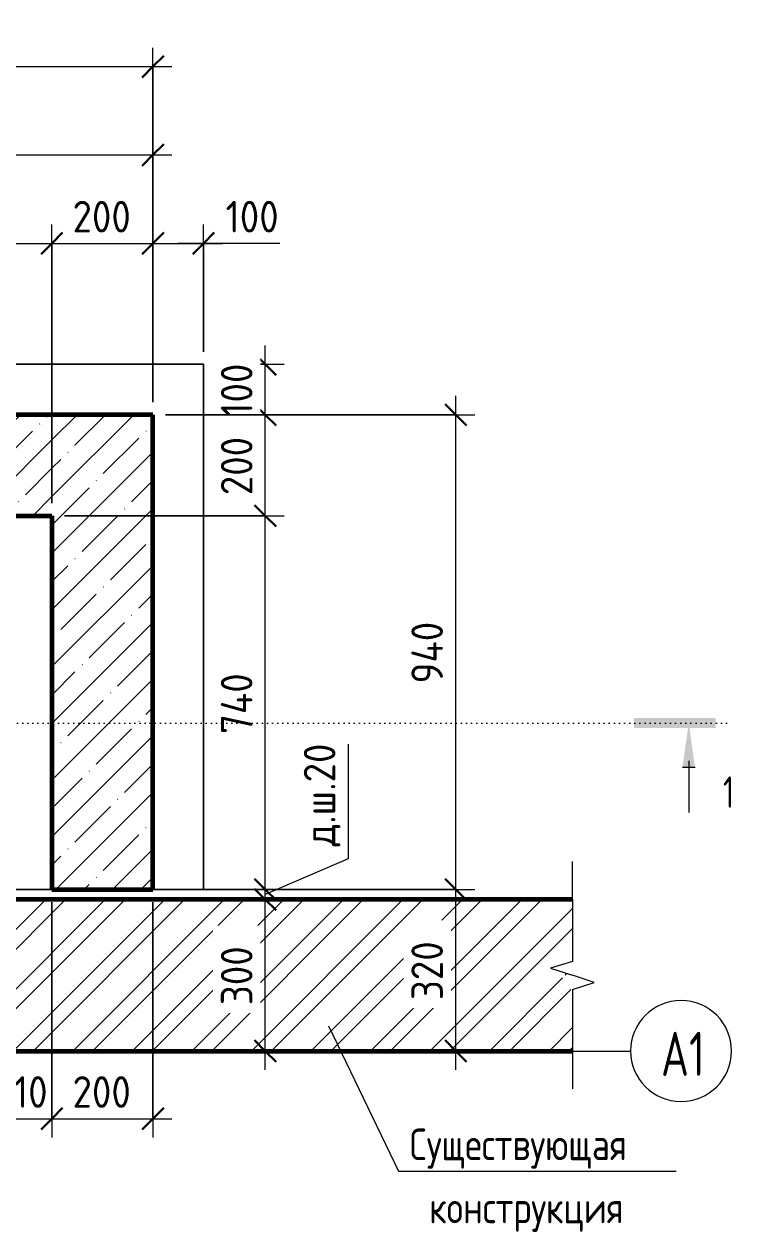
# Model space of a CAD drawing. Header units: millimetres. Extents: x 30199 to 69236, y -5153 to 33423.
# Drawn here: x 32580 to 33985, y 30787 to 33179 of the extents above; entities that cross this region are included whole.
import ezdxf

# ---------------------------------------------------------------- set-up
doc = ezdxf.new("R2010")
doc.units = ezdxf.units.MM
doc.linetypes.add('02 Штрихпунктирная _20 мм_', pattern=[25, 20, -2.5, 0, -2.5])
doc.linetypes.add('04 Пунктир 10мм', pattern=[10, 0, -10])
for name, color, linetype, lineweight in [('AA_Dim', 7, 'Continuous', 9), ('AA_Dim-25', 7, 'Continuous', 9), ('AA_Oformlenie', 7, 'Continuous', 9), ('AA_Razrez', 7, 'Continuous', 9), ('AA_Vinoska', 7, 'Continuous', 9), ('AF_Pokritie', 7, 'Continuous', 9), ('AF_Stena', 7, 'Continuous', 60), ('AF_Stena_Опалубка', 253, 'Continuous', 20), ('KR_Fundament', 7, 'Continuous', 20), ('Оси', 7, 'Continuous', 9)]:
    doc.layers.add(name, color=color, linetype=linetype, lineweight=lineweight)
doc.styles.add('GOST Common', font='GOST Common.ttf', dxfattribs={"width": 0.85, "height": 62.5})
doc.styles.add('ISOCPEUR', font='isocpeur.ttf', dxfattribs={"width": 0.7, "height": 87.5})
doc.styles.add('ISOCPEUR_1', font='isocpeur.ttf', dxfattribs={"width": 0.9, "height": 62.5})
doc.styles.add('ISOCPEUR_2', font='isocpeur.ttf', dxfattribs={"width": 0.7, "height": 62.5})
doc.dimstyles.new('00_Точн_3_знака__прозр_', dxfattribs={"dimscale": 304.8, "dimtxt": 62.248823, "dimasz": 0.139436, "dimexe": 0.123031, "dimexo": 0.082021, "dimgap": 0.008202, "dimtad": 1, "dimdec": 3, "dimrnd": 0.001, "dimdsep": 46, "dimtxsty": 'ISOCPEUR_1', "dimblk1": 'OBLIQUE', "dimblk2": 'OBLIQUE', "dimsah": 1, "dimcen": 0.09, "dimdle": 0.123031, "dimazin": 0, "dimtfac": 1, "dimtdec": 4, "dimtix": 1, "dimtmove": 1, "dimatfit": 3, "dimfxl": 1, "dimtvp": 1, "dimtolj": 1, "dimtzin": 0, "dimlwd": 18, "dimlwe": 18, "dimarcsym": 2})
doc.dimstyles.new('00_Точн_3_знака__прозр__1', dxfattribs={"dimscale": 304.8, "dimtxt": 62.248823, "dimasz": 0.139436, "dimexe": 0.123031, "dimexo": 0.082021, "dimgap": 0.008202, "dimtad": 1, "dimdec": 3, "dimrnd": 0.001, "dimdsep": 46, "dimtxsty": 'ISOCPEUR_1', "dimblk1": 'OBLIQUE', "dimblk2": 'OBLIQUE', "dimsah": 1, "dimcen": 0.09, "dimdle": 0.123031, "dimazin": 0, "dimtfac": 1, "dimtdec": 4, "dimtix": 1, "dimtmove": 0, "dimatfit": 3, "dimfxl": 1, "dimtvp": 1, "dimtolj": 1, "dimtzin": 0, "dimlwd": 18, "dimlwe": 18, "dimarcsym": 2})
doc.dimstyles.new('01_Точн_3_знака__непрозр_', dxfattribs={"dimscale": 304.8, "dimtxt": 62.248823, "dimasz": 0.139436, "dimexe": 0.123031, "dimexo": 0.082021, "dimgap": 0.020505, "dimtad": 1, "dimdec": 3, "dimrnd": 0.001, "dimdsep": 46, "dimtxsty": 'ISOCPEUR_1', "dimblk1": 'OBLIQUE', "dimblk2": 'OBLIQUE', "dimsah": 1, "dimcen": 0.09, "dimdle": 0.123031, "dimazin": 0, "dimtfac": 1, "dimtdec": 4, "dimtix": 1, "dimtmove": 0, "dimatfit": 3, "dimfxl": 1, "dimtvp": 1, "dimtfill": 1, "dimtolj": 1, "dimtzin": 0, "dimlwd": 18, "dimlwe": 18, "dimarcsym": 2})
doc.dimstyles.new('01_Точн_3_знака__непрозр__1', dxfattribs={"dimscale": 304.8, "dimtxt": 62.248823, "dimasz": 0.139436, "dimexe": 0.123031, "dimexo": 0.082021, "dimgap": 0.020505, "dimtad": 1, "dimdec": 3, "dimrnd": 0.001, "dimdsep": 46, "dimtxsty": 'ISOCPEUR_1', "dimblk1": 'OBLIQUE', "dimblk2": 'OBLIQUE', "dimsah": 1, "dimcen": 0.09, "dimdle": 0.123031, "dimazin": 0, "dimtfac": 1, "dimtdec": 4, "dimtix": 1, "dimtmove": 1, "dimatfit": 3, "dimfxl": 1, "dimtvp": 1, "dimtfill": 1, "dimtolj": 1, "dimtzin": 0, "dimlwd": 18, "dimlwe": 18, "dimarcsym": 2})
doc.dimstyles.new('05_Округл_1мм__прозр_', dxfattribs={"dimscale": 304.8, "dimtxt": 62.248823, "dimasz": 0.139436, "dimexe": 0.123031, "dimexo": 0.082021, "dimgap": 0.008202, "dimtad": 1, "dimdec": 0, "dimdsep": 46, "dimtxsty": 'ISOCPEUR_1', "dimblk1": 'OBLIQUE', "dimblk2": 'OBLIQUE', "dimsah": 1, "dimcen": 0.09, "dimdle": 0.123031, "dimazin": 0, "dimtfac": 1, "dimtdec": 4, "dimtix": 1, "dimtmove": 0, "dimatfit": 3, "dimfxl": 1, "dimtvp": 1, "dimtolj": 1, "dimtzin": 0, "dimlwd": 18, "dimlwe": 18, "dimarcsym": 2})
pattern_1 = [(45, (36609.31, -9357.62), (-56.1266, 56.1266), []), (45, (36665.44, -9357.62), (-56.1266, 56.1266), [99.219, -19.844, 0.8382, -19.006])]

# ---------------------------------------------------------------- blocks, each defined once
blk = doc.blocks.new('011_ЛинияОбрыва _ЭлУзла_Линия_ - Тип 1-4169792-Схема расположения форшахты в_о 9-А1')
at = {"layer": 'AA_Oformlenie'}
for p, q in [((0, 0), (122.5, 0)), ((178.2, 0), (300, 0))]:
    blk.add_line(p, q, dxfattribs=at)
blk = doc.blocks.new('Ось сетки - d_4мм-2765513-Схема расположения форшахты в_о 9-А1')
at = {"layer": 'Оси'}
for start, end in [(360, 180), (360, 180), (180, 360), (180, 360)]:
    blk.add_arc((0, 0), 4, start, end, dxfattribs=at)
blk = doc.blocks.new('DIMBLOCK1-Схема расположения форшахты в_о 9-А1')
at = {"layer": 'AA_Dim-25', "lineweight": 30}
for p, q in [((33057.5, 31445), (33036.3, 31466.2)), ((33057.5, 31445), (33078.8, 31423.7)), ((33057.5, 31145), (33036.3, 31166.2)), ((33057.5, 31145), (33078.8, 31123.7))]:
    blk.add_line(p, q, dxfattribs=at)
at = {"layer": 'AA_Dim-25', "lineweight": 18}
for p, q in [((33052.5, 31445), (33095, 31445)), ((33057.5, 31445), (33052.5, 31445)), ((33057.5, 31107.5), (33057.5, 31445)), ((33052.5, 31145), (33095, 31145)), ((33057.5, 31145), (33052.5, 31145))]:
    blk.add_line(p, q, dxfattribs=at)
at = {"layer": 'AA_Dim-25', "color": 0, "lineweight": 18, "insert": (32969.6, 31235.7), "char_height": 62.5, "width": 142.215, "attachment_point": 1, "rotation": 90, "line_spacing_factor": 1.149209, "style": 'ISOCPEUR_1', "bg_fill": 3, "box_fill_scale": 1.25, "bg_fill_color": 256, "bg_fill_true_color": 13158600, "bg_fill_transparency": 0}
blk.add_mtext('300', dxfattribs=at)
blk = doc.blocks.new('_Oblique')
at = {"color": 0, "linetype": 'ByBlock', "lineweight": -2}
blk.add_line((-0.5, -0.5), (0.5, 0.5), dxfattribs=at)
blk = doc.blocks.new('DIMBLOCK2-Схема расположения форшахты в_о 9-А1')
at = {"layer": 'AA_Dim-25', "lineweight": 18}
for p, q in [((33221.7, 31752.7), (33221.7, 31525.3)), ((33221.7, 31525.3), (33057.5, 31455)), ((31410.1, 31465), (33095, 31465)), ((33057.5, 31465), (31410.1, 31465)), ((33057.5, 31445), (33057.5, 31465)), ((33052.5, 31445), (33095, 31445)), ((33057.5, 31445), (33052.5, 31445))]:
    blk.add_line(p, q, dxfattribs=at)
at = {"layer": 'AA_Dim-25', "lineweight": 30}
for p, q in [((33057.5, 31465), (33036.3, 31486.2)), ((33057.5, 31445), (33036.3, 31466.2)), ((33057.5, 31465), (33078.8, 31443.7)), ((33057.5, 31445), (33078.8, 31423.7))]:
    blk.add_line(p, q, dxfattribs=at)
at = {"layer": 'AA_Dim-25', "color": 0, "lineweight": 18, "insert": (33133.8, 31550.3), "char_height": 62.5, "width": 242.77, "attachment_point": 1, "rotation": 90, "line_spacing_factor": 1.149209, "style": 'ISOCPEUR_1', "bg_fill": 3, "box_fill_scale": 1.25, "bg_fill_color": 256, "bg_fill_true_color": 13158600, "bg_fill_transparency": 0}
blk.add_mtext('д.ш.20', dxfattribs=at)
blk = doc.blocks.new('DIMBLOCK3-Схема расположения форшахты в_о 9-А1')
at = {"layer": 'AA_Dim-25', "lineweight": 30}
for p, q in [((33057.5, 32205), (33036.3, 32226.2)), ((33057.5, 32205), (33078.8, 32183.7)), ((33057.5, 31465), (33036.3, 31486.2)), ((33057.5, 31465), (33078.8, 31443.7))]:
    blk.add_line(p, q, dxfattribs=at)
at = {"layer": 'AA_Dim-25', "lineweight": 18}
for p, q in [((32660.1, 32205), (33095, 32205)), ((33057.5, 32205), (32660.1, 32205)), ((33057.5, 31465), (33057.5, 32205)), ((31410.1, 31465), (33095, 31465)), ((33057.5, 31465), (31410.1, 31465))]:
    blk.add_line(p, q, dxfattribs=at)
at = {"layer": 'AA_Dim-25', "color": 0, "lineweight": 18, "insert": (32969.6, 31772.8), "char_height": 62.5, "width": 149.397, "attachment_point": 1, "rotation": 90, "line_spacing_factor": 1.149209, "style": 'ISOCPEUR_1', "bg_fill": 3, "box_fill_scale": 1.25, "bg_fill_color": 256, "bg_fill_true_color": 13158600, "bg_fill_transparency": 0}
blk.add_mtext('740', dxfattribs=at)
blk = doc.blocks.new('DIMBLOCK4-Схема расположения форшахты в_о 9-А1')
at = {"layer": 'AA_Dim-25', "lineweight": 30}
for p, q in [((33057.5, 32405), (33036.3, 32426.2)), ((33057.5, 32405), (33078.8, 32383.7)), ((33057.5, 32205), (33036.3, 32226.2)), ((33057.5, 32205), (33078.8, 32183.7))]:
    blk.add_line(p, q, dxfattribs=at)
at = {"layer": 'AA_Dim-25', "lineweight": 18}
for p, q in [((32860.1, 32405), (33095, 32405)), ((33057.5, 32405), (32860.1, 32405)), ((33057.5, 32205), (33057.5, 32405)), ((32660.1, 32205), (33095, 32205)), ((33057.5, 32205), (32660.1, 32205))]:
    blk.add_line(p, q, dxfattribs=at)
at = {"layer": 'AA_Dim-25', "color": 0, "lineweight": 18, "insert": (32969.6, 32245.7), "char_height": 62.5, "width": 142.215, "attachment_point": 1, "rotation": 90, "line_spacing_factor": 1.149209, "style": 'ISOCPEUR_1', "bg_fill": 3, "box_fill_scale": 1.25, "bg_fill_color": 256, "bg_fill_true_color": 13158600, "bg_fill_transparency": 0}
blk.add_mtext('200', dxfattribs=at)
blk = doc.blocks.new('DIMBLOCK5-Схема расположения форшахты в_о 9-А1')
at = {"layer": 'AA_Dim-25', "lineweight": 18}
for p, q in [((33057.5, 32405), (33057.5, 32542.5)), ((32960.1, 32505), (33095, 32505)), ((33057.5, 32505), (32960.1, 32505)), ((32860.1, 32405), (33095, 32405)), ((33057.5, 32405), (32860.1, 32405))]:
    blk.add_line(p, q, dxfattribs=at)
at = {"layer": 'AA_Dim-25', "lineweight": 30}
for p, q in [((33057.5, 32505), (33036.3, 32526.2)), ((33057.5, 32505), (33078.8, 32483.7)), ((33057.5, 32405), (33036.3, 32426.2)), ((33057.5, 32405), (33078.8, 32383.7))]:
    blk.add_line(p, q, dxfattribs=at)
at = {"layer": 'AA_Dim-25', "color": 0, "lineweight": 18, "insert": (32969.6, 32401.1), "char_height": 62.5, "width": 129.286, "attachment_point": 1, "rotation": 90, "line_spacing_factor": 1.149209, "style": 'ISOCPEUR_1', "bg_fill": 3, "box_fill_scale": 1.25, "bg_fill_color": 256, "bg_fill_true_color": 13158600, "bg_fill_transparency": 0}
blk.add_mtext('100', dxfattribs=at)
blk = doc.blocks.new('010_Текст с выноской - Текст 2 строки-4027658-Схема расположения форшахты в_о 9-А1')
at = {"layer": 'AA_Vinoska'}
blk.add_line((-11, 0), (11, 0), dxfattribs=at)
blk = doc.blocks.new('Разрез - Номер узла_ сзади-394133-Схема расположения форшахты в_о 9-А1')
at = {"layer": 'AA_Razrez'}
for points in [[(7.329, 0.404), (7.329, -0.394), (0.873, -0.394), (0.873, 0.404)], [(3.497, -3.533), (2.503, -3.533), (3, 0)]]:
    blk.add_hatch(color=256, dxfattribs=at).paths.add_polyline_path(points)
for p, q in [((2.503, -3.533), (3.497, -3.533)), ((3, -3), (3, -7.096))]:
    blk.add_line(p, q, dxfattribs=at)
blk = doc.blocks.new('DIMBLOCK9-Схема расположения форшахты в_о 9-А1')
at = {"layer": 'AA_Dim-25', "lineweight": 18}
for p, q in [((32005.1, 32497.3), (32005.1, 32782)), ((32635.1, 32230), (32635.1, 32782)), ((32005.1, 32744.5), (32635.1, 32744.5)), ((32005.1, 32744.5), (32005.1, 32497.3)), ((32635.1, 32744.5), (32635.1, 32230))]:
    blk.add_line(p, q, dxfattribs=at)
at = {"layer": 'AA_Dim-25', "lineweight": 30}
for p, q in [((32005.1, 32744.5), (31983.8, 32723.2)), ((32005.1, 32744.5), (32026.3, 32765.7)), ((32635.1, 32744.5), (32613.8, 32723.2)), ((32635.1, 32744.5), (32656.3, 32765.7))]:
    blk.add_line(p, q, dxfattribs=at)
at = {"layer": 'AA_Dim-25', "color": 0, "lineweight": 18, "insert": (32260.8, 32828.6), "char_height": 62.5, "width": 142.215, "attachment_point": 1, "line_spacing_factor": 1.149209, "style": 'ISOCPEUR_1'}
blk.add_mtext('630', dxfattribs=at)
blk = doc.blocks.new('DIMBLOCK10-Схема расположения форшахты в_о 9-А1')
at = {"layer": 'AA_Dim-25', "lineweight": 18}
for p, q in [((32635.1, 32230), (32635.1, 32782)), ((32835.1, 32430), (32835.1, 32782)), ((32635.1, 32744.5), (32835.1, 32744.5)), ((32635.1, 32744.5), (32635.1, 32230)), ((32835.1, 32744.5), (32835.1, 32430))]:
    blk.add_line(p, q, dxfattribs=at)
at = {"layer": 'AA_Dim-25', "lineweight": 30}
for p, q in [((32635.1, 32744.5), (32613.8, 32723.2)), ((32635.1, 32744.5), (32656.3, 32765.7)), ((32835.1, 32744.5), (32813.8, 32723.2)), ((32835.1, 32744.5), (32856.3, 32765.7))]:
    blk.add_line(p, q, dxfattribs=at)
at = {"layer": 'AA_Dim-25', "color": 0, "lineweight": 18, "insert": (32675.8, 32828.6), "char_height": 62.5, "width": 142.215, "attachment_point": 1, "line_spacing_factor": 1.149209, "style": 'ISOCPEUR_1'}
blk.add_mtext('200', dxfattribs=at)
blk = doc.blocks.new('DIMBLOCK11-Схема расположения форшахты в_о 9-А1')
at = {"layer": 'AA_Dim-25', "lineweight": 18}
for p, q in [((32835.1, 32430), (32835.1, 32782)), ((32935.1, 32530), (32935.1, 32782)), ((32835.1, 32744.5), (32972.6, 32744.5)), ((32835.1, 32744.5), (32835.1, 32430)), ((32953.8, 32744.5), (32885.1, 32744.5)), ((32935.1, 32744.5), (32935.1, 32530)), ((33086.5, 32744.5), (32953.8, 32744.5))]:
    blk.add_line(p, q, dxfattribs=at)
at = {"layer": 'AA_Dim-25', "lineweight": 30}
for p, q in [((32835.1, 32744.5), (32813.8, 32723.2)), ((32835.1, 32744.5), (32856.3, 32765.7)), ((32935.1, 32744.5), (32913.8, 32723.2)), ((32935.1, 32744.5), (32956.3, 32765.7))]:
    blk.add_line(p, q, dxfattribs=at)
at = {"layer": 'AA_Dim-25', "color": 0, "lineweight": 18, "insert": (32978.8, 32828.6), "char_height": 62.5, "width": 129.286, "attachment_point": 1, "line_spacing_factor": 1.149209, "style": 'ISOCPEUR_1'}
blk.add_mtext('100', dxfattribs=at)
blk = doc.blocks.new('DIMBLOCK13-Схема расположения форшахты в_о 9-А1')
at = {"layer": 'AA_Dim-25', "lineweight": 18}
for p, q in [((32525.1, 32180), (32525.1, 30973.4)), ((32525.1, 31010.9), (32525.1, 32180)), ((32635.1, 31440), (32635.1, 30973.4)), ((32635.1, 31010.9), (32635.1, 31440)), ((32525.1, 31010.9), (32635.1, 31010.9))]:
    blk.add_line(p, q, dxfattribs=at)
at = {"layer": 'AA_Dim-25', "lineweight": 30}
for p, q in [((32525.1, 31010.9), (32546.3, 31032.2)), ((32635.1, 31010.9), (32656.3, 31032.2)), ((32525.1, 31010.9), (32503.8, 30989.7)), ((32635.1, 31010.9), (32613.8, 30989.7))]:
    blk.add_line(p, q, dxfattribs=at)
at = {"layer": 'AA_Dim-25', "color": 0, "lineweight": 18, "insert": (32531.6, 31095.1), "char_height": 62.5, "width": 116.357, "attachment_point": 1, "line_spacing_factor": 1.149209, "style": 'ISOCPEUR_1'}
blk.add_mtext('110', dxfattribs=at)
blk = doc.blocks.new('DIMBLOCK14-Схема расположения форшахты в_о 9-А1')
at = {"layer": 'AA_Dim-25', "lineweight": 18}
for p, q in [((32635.1, 31440), (32635.1, 30973.4)), ((32635.1, 31010.9), (32635.1, 31440)), ((32835.1, 31440), (32835.1, 30973.4)), ((32835.1, 31010.9), (32835.1, 31440)), ((32635.1, 31010.9), (32872.6, 31010.9))]:
    blk.add_line(p, q, dxfattribs=at)
at = {"layer": 'AA_Dim-25', "lineweight": 30}
for p, q in [((32635.1, 31010.9), (32656.3, 31032.2)), ((32835.1, 31010.9), (32856.3, 31032.2)), ((32635.1, 31010.9), (32613.8, 30989.7)), ((32835.1, 31010.9), (32813.8, 30989.7))]:
    blk.add_line(p, q, dxfattribs=at)
at = {"layer": 'AA_Dim-25', "color": 0, "lineweight": 18, "insert": (32675.8, 31095.1), "char_height": 62.5, "width": 142.215, "attachment_point": 1, "line_spacing_factor": 1.149209, "style": 'ISOCPEUR_1'}
blk.add_mtext('200', dxfattribs=at)
blk = doc.blocks.new('DIMBLOCK15-Схема расположения форшахты в_о 9-А1')
at = {"layer": 'AA_Dim-25', "lineweight": 30}
for p, q in [((33434.7, 31465), (33413.5, 31486.2)), ((33434.7, 31465), (33456, 31443.7)), ((33434.7, 31145), (33413.5, 31166.2)), ((33434.7, 31145), (33456, 31123.7))]:
    blk.add_line(p, q, dxfattribs=at)
at = {"layer": 'AA_Dim-25', "lineweight": 18}
for p, q in [((32860.1, 31465), (33472.2, 31465)), ((33434.7, 31465), (32860.1, 31465)), ((33434.7, 31107.5), (33434.7, 31465)), ((33429.7, 31145), (33472.2, 31145)), ((33434.7, 31145), (33429.7, 31145))]:
    blk.add_line(p, q, dxfattribs=at)
at = {"layer": 'AA_Dim-25', "color": 0, "lineweight": 18, "insert": (33346.8, 31245.7), "char_height": 62.5, "width": 142.215, "attachment_point": 1, "rotation": 90, "line_spacing_factor": 1.149209, "style": 'ISOCPEUR_1', "bg_fill": 3, "box_fill_scale": 1.25, "bg_fill_color": 256, "bg_fill_true_color": 13158600, "bg_fill_transparency": 0}
blk.add_mtext('320', dxfattribs=at)
blk = doc.blocks.new('DIMBLOCK16-Схема расположения форшахты в_о 9-А1')
at = {"layer": 'AA_Dim-25', "lineweight": 18}
for p, q in [((33434.7, 31465), (33434.7, 32442.5)), ((32860.1, 32405), (33472.2, 32405)), ((33434.7, 32405), (32860.1, 32405)), ((32860.1, 31465), (33472.2, 31465)), ((33434.7, 31465), (32860.1, 31465))]:
    blk.add_line(p, q, dxfattribs=at)
at = {"layer": 'AA_Dim-25', "lineweight": 30}
for p, q in [((33434.7, 32405), (33413.5, 32426.2)), ((33434.7, 32405), (33456, 32383.7)), ((33434.7, 31465), (33413.5, 31486.2)), ((33434.7, 31465), (33456, 31443.7))]:
    blk.add_line(p, q, dxfattribs=at)
at = {"layer": 'AA_Dim-25', "color": 0, "lineweight": 18, "insert": (33346.8, 31872.8), "char_height": 62.5, "width": 149.397, "attachment_point": 1, "rotation": 90, "line_spacing_factor": 1.149209, "style": 'ISOCPEUR_1', "bg_fill": 3, "box_fill_scale": 1.25, "bg_fill_color": 256, "bg_fill_true_color": 13158600, "bg_fill_transparency": 0}
blk.add_mtext('940', dxfattribs=at)
blk = doc.blocks.new('DIMBLOCK18-Схема расположения форшахты в_о 9-А1')
at = {"layer": 'AA_Dim-25', "lineweight": 30}
for p, q in [((32005.1, 32919.5), (32026.3, 32940.7)), ((32835.1, 32919.5), (32856.3, 32940.7)), ((32005.1, 32919.5), (31983.8, 32898.2)), ((32835.1, 32919.5), (32813.8, 32898.2))]:
    blk.add_line(p, q, dxfattribs=at)
at = {"layer": 'AA_Dim-25', "lineweight": 18}
for p, q in [((32835.1, 32430), (32835.1, 32957)), ((32005.1, 32924.5), (32005.1, 32882)), ((32005.1, 32919.5), (32005.1, 32924.5)), ((32005.1, 32919.5), (32872.6, 32919.5)), ((32835.1, 32919.5), (32835.1, 32430))]:
    blk.add_line(p, q, dxfattribs=at)
at = {"layer": 'AA_Dim-25', "color": 0, "lineweight": 18, "insert": (32360.8, 33003.6), "char_height": 62.5, "width": 142.215, "attachment_point": 1, "line_spacing_factor": 1.149209, "style": 'ISOCPEUR_1'}
blk.add_mtext('830', dxfattribs=at)
blk = doc.blocks.new('DIMBLOCK19-Схема расположения форшахты в_о 9-А1')
at = {"layer": 'AA_Dim-25', "lineweight": 18}
for p, q in [((31185.1, 32430), (31185.1, 33132)), ((32835.1, 32430), (32835.1, 33132)), ((31147.6, 33094.5), (32872.6, 33094.5)), ((31185.1, 33094.5), (31185.1, 32430)), ((32835.1, 33094.5), (32835.1, 32430))]:
    blk.add_line(p, q, dxfattribs=at)
at = {"layer": 'AA_Dim-25', "lineweight": 30}
for p, q in [((31185.1, 33094.5), (31206.3, 33115.7)), ((32835.1, 33094.5), (32856.3, 33115.7)), ((31185.1, 33094.5), (31163.8, 33073.2)), ((32835.1, 33094.5), (32813.8, 33073.2))]:
    blk.add_line(p, q, dxfattribs=at)
at = {"layer": 'AA_Dim-25', "color": 0, "lineweight": 18, "insert": (31936.4, 33178.6), "char_height": 62.5, "width": 176.691, "attachment_point": 1, "line_spacing_factor": 1.149209, "style": 'ISOCPEUR_1'}
blk.add_mtext('1650', dxfattribs=at)

msp = doc.modelspace()

# ---------------------------------------------------------------- hatches: boundary and pattern name
at = {"layer": 'AF_Stena', "lineweight": 9}
h = msp.add_hatch(dxfattribs=at)
h.set_pattern_fill('FP_1', color=256, style=0, pattern_type=2)
h.set_pattern_definition(pattern_1)
h.paths.add_polyline_path([(31385.0616, 32204.9998), (31495.0616, 32204.9998), (31495.0616, 32404.9998), (31385.0616, 32404.9998)])
h.paths.add_polyline_path([(32635.0616, 32204.9998), (32635.0616, 32404.9998), (32525.0616, 32404.9998), (32525.0616, 32204.9998)])
h = msp.add_hatch(dxfattribs=at)
h.set_pattern_fill('FP_1', color=256, style=0, pattern_type=2)
h.set_pattern_definition(pattern_1)
h.paths.add_polyline_path([(32635.0616, 31464.9998), (32835.0616, 31464.9998), (32835.0616, 32404.9998), (32635.0616, 32404.9998), (32635.0616, 32204.9998)])
h = msp.add_hatch(dxfattribs=at)
h.set_pattern_fill('FP_2', color=256, style=0, pattern_type=2)
h.set_pattern_definition([(45, (36609.31, -9357.62), (-58.9331, 58.9331), []), (45, (36648.6, -9357.62), (-58.9331, 58.9331), [])])
h.paths.add_polyline_path([(33646.0548, 31144.9998), (33665.6812, 31144.9998), (33665.6812, 31266.8455), (33646.0548, 31266.8455), (33646.0548, 31294.9999), (33665.6812, 31294.9999), (33622.3799, 31308.7499), (33665.6812, 31322.4999), (33665.6812, 31444.9998), (30545.0736, 31444.9998), (30521.4555, 31437.5), (30521.4555, 31144.9998), (33622.3799, 31144.9998)])

# ---------------------------------------------------------------- linework, layer by layer
at = {"layer": 'AA_Vinoska'}
for p, q in [((33665.6812, 31444.9998), (33665.6812, 31519.9998)), ((33665.6812, 31322.4999), (33622.3799, 31308.7499)), ((33622.3799, 31308.7499), (33665.6812, 31294.9999)), ((33709.0063, 31280.9227), (33665.6812, 31294.9999)), ((33665.6812, 31266.8455), (33709.0063, 31280.9227)), ((33182.5069, 31194.5696), (33321.0102, 30906.8255)), ((33665.6812, 31145), (33665.6812, 31070))]:
    msp.add_line(p, q, dxfattribs=at)
at = {"layer": 'AF_Pokritie'}
for p, q in [((31085.0616, 32504.9998), (32935.0616, 32504.9998)), ((32935.0616, 32504.9998), (31085.0616, 32504.9998)), ((32935.0616, 32504.9998), (32935.0616, 31464.9998)), ((32935.0616, 31464.9998), (32935.0616, 32504.9998)), ((32935.0616, 31464.9998), (31085.0616, 31464.9998)), ((31085.0616, 31464.9998), (32935.0616, 31464.9998))]:
    msp.add_line(p, q, dxfattribs=at)
at = {"layer": 'AF_Stena_Опалубка', "lineweight": 60}
for p, q in [((32635.0616, 32404.9998), (31385.0616, 32404.9998)), ((32835.0616, 32404.9998), (32635.0616, 32404.9998)), ((32835.0616, 31464.9998), (32835.0616, 32404.9998)), ((31385.0616, 32204.9998), (32635.0616, 32204.9998)), ((32635.0616, 32204.9998), (32635.0616, 31464.9998)), ((32635.0616, 31464.9998), (32835.0616, 31464.9998)), ((33665.6812, 31444.9998), (30545.0736, 31444.9998)), ((30521.4555, 31144.9998), (33665.6812, 31144.9998))]:
    msp.add_line(p, q, dxfattribs=at)
at = {"layer": 'KR_Fundament'}
for p, q in [((31185.0616, 32404.9998), (32835.0616, 32404.9998)), ((32835.0616, 32404.9998), (31185.0616, 32404.9998)), ((32835.0616, 32404.9998), (32835.0616, 31464.9998)), ((32835.0616, 31464.9998), (32835.0616, 32404.9998)), ((32835.0616, 31464.9998), (31185.0616, 31464.9998)), ((31185.0616, 31464.9998), (32835.0616, 31464.9998))]:
    msp.add_line(p, q, dxfattribs=at)
at = {"layer": 'Оси', "linetype": '02 Штрихпунктирная _20 мм_'}
msp.add_line((30522.3336, 31145), (33655.7697, 31145), dxfattribs=at)
at = {"layer": 'Оси'}
msp.add_line((33655.7697, 31145), (33780.7697, 31145), dxfattribs=at)

# ---------------------------------------------------------------- block references
at = {"layer": 'AA_Oformlenie', "rotation": 270}
msp.add_blockref('011_ЛинияОбрыва _ЭлУзла_Линия_ - Тип 1-4169792-Схема расположения форшахты в_о 9-А1', (33665.6812, 31444.9998), dxfattribs=at)
at = {"layer": 'AA_Razrez', "extrusion": (0, 0, -1), "xscale": 24.99999999999999, "yscale": 24.99999999999999, "zscale": 24.99999999999999}
msp.add_blockref('Разрез - Номер узла_ сзади-394133-Схема расположения форшахты в_о 9-А1', (-33970.9472, 31794.5825), dxfattribs=at)
at = {"layer": 'AA_Vinoska', "xscale": 25, "yscale": 25, "zscale": 25}
msp.add_blockref('010_Текст с выноской - Текст 2 строки-4027658-Схема расположения форшахты в_о 9-А1', (33596.0102, 30906.8255), dxfattribs=at)
at = {"layer": 'Оси', "xscale": 24.99999999999999, "yscale": 24.99999999999999, "zscale": 24.99999999999999, "rotation": 269.9999999999996}
msp.add_blockref('Ось сетки - d_4мм-2765513-Схема расположения форшахты в_о 9-А1', (33880.7697, 31145), dxfattribs=at)

# ---------------------------------------------------------------- texts
at = {"layer": 'AA_Razrez', "insert": (33963.9328, 31688.8804), "char_height": 62.5, "width": 26.656109, "attachment_point": 1, "style": 'ISOCPEUR_2'}
msp.add_mtext('\\fISOCPEUR|b0|i0|c204|p34|;\\W.7;1', dxfattribs=at)
at = {"layer": 'AA_Vinoska', "char_height": 62.5, "attachment_point": 1, "style": 'GOST Common'}
for s, insert, width in [('Существующая', (33343.2485, 30991.3831), 609.883766), ('конструкция', (33381.9235, 30866.3831), 516.186539)]:
    msp.add_mtext(s, dxfattribs=dict(at, insert=insert, width=width))
at = {"layer": 'Оси', "char_height": 87.5, "attachment_point": 1, "style": 'ISOCPEUR'}
for s, insert, width in [('\\fISOCPEUR|b0|i0|c204|p34|;\\W.7;А', (33841.1639, 31183.0999), 67.34175), ('\\fISOCPEUR|b0|i0|c204|p34|;\\W.7;1', (33896.7264, 31183.0999), 37.879734)]:
    msp.add_mtext(s, dxfattribs=dict(at, insert=insert, width=width))

# ---------------------------------------------------------------- next in the draw order: dimensions: what is measured, and where the dimension line sits
at = {"layer": 'AA_Dim', "lineweight": 18}
dim = msp.add_linear_dim(base=(33057.5485, 31444.9998), p1=(33027.4965, 31144.9998), p2=(33027.4965, 31444.9998), angle=90, dimstyle='01_Точн_3_знака__непрозр_', override={"dimpost": '<>', "dimfxl": 300}, dxfattribs=at)
dim.commit()
dim.dimension.update_dxf_attribs({"geometry": 'DIMBLOCK1-Схема расположения форшахты в_о 9-А1', "text_midpoint": (33020.0485, 31294.9998)})

# ---------------------------------------------------------------- next in the draw order: dimensions: what is measured, and where the dimension line sits
dim = msp.add_linear_dim(base=(33057.5485, 31464.9998), p1=(33027.4965, 31444.9998), p2=(31385.0616, 31464.9998), angle=90, dimstyle='01_Точн_3_знака__непрозр__1', override={"dimpost": 'д.ш.<>', "dimfxl": 1642.556656}, dxfattribs=at)
dim.commit()
dim.dimension.update_dxf_attribs({"geometry": 'DIMBLOCK2-Схема расположения форшахты в_о 9-А1', "text_midpoint": (33175.4905, 31671.729), "dimtype": 160, "text_rotation": 90})

# ---------------------------------------------------------------- next in the draw order: dimensions: what is measured, and where the dimension line sits
dim = msp.add_linear_dim(base=(33057.5485, 32204.9998), p1=(31385.0616, 31464.9998), p2=(32635.0616, 32204.9998), angle=90, dimstyle='01_Точн_3_знака__непрозр_', override={"dimpost": '<>', "dimfxl": 1452.618326}, dxfattribs=at)
dim.commit()
dim.dimension.update_dxf_attribs({"geometry": 'DIMBLOCK3-Схема расположения форшахты в_о 9-А1', "text_midpoint": (33020.0485, 31834.9998)})

# ---------------------------------------------------------------- next in the draw order: linework, layer by layer
at = {"layer": 'AA_Razrez', "linetype": '04 Пунктир 10мм'}
msp.add_line((33970.9472, 31794.5825), (30213.8996, 31794.5825), dxfattribs=at)

# ---------------------------------------------------------------- next in the draw order: dimensions: what is measured, and where the dimension line sits
at = {"layer": 'AA_Dim', "lineweight": 18}
dim = msp.add_linear_dim(base=(33057.5485, 32404.9998), p1=(32635.0616, 32204.9998), p2=(32835.0616, 32404.9998), angle=90, dimstyle='01_Точн_3_знака__непрозр_', override={"dimpost": '<>', "dimfxl": 282.842712}, dxfattribs=at)
dim.commit()
dim.dimension.update_dxf_attribs({"geometry": 'DIMBLOCK4-Схема расположения форшахты в_о 9-А1', "text_midpoint": (33020.0485, 32304.9998)})
dim = msp.add_linear_dim(base=(32835.0616, 31010.9018), p1=(32635.0616, 31464.9998), p2=(32835.0616, 31464.9998), dimstyle='00_Точн_3_знака__прозр__1', override={"dimpost": '<>', "dimfxl": 200}, dxfattribs=at)
dim.commit()
dim.dimension.update_dxf_attribs({"geometry": 'DIMBLOCK14-Схема расположения форшахты в_о 9-А1', "text_midpoint": (32735.0616, 31044.6518)})

# ---------------------------------------------------------------- next in the draw order: dimensions: what is measured, and where the dimension line sits
for base, p1, p2, override, picture, middle in [((32635.0616, 32744.4646), (32005.0616, 32522.2972), (32635.0616, 32204.9998), {"dimpost": '<>', "dimfxl": 705.39185}, 'DIMBLOCK9-Схема расположения форшахты в_о 9-А1', (32320.0616, 32778.2146)), ((32635.0616, 31010.9018), (32525.0616, 32204.9998), (32635.0616, 31464.9998), {"dimpost": '<>', "dimfxl": 748.131005}, 'DIMBLOCK13-Схема расположения форшахты в_о 9-А1', (32580.0616, 31044.6518))]:
    dim = msp.add_linear_dim(base=base, p1=p1, p2=p2, dimstyle='00_Точн_3_знака__прозр__1', override=override, dxfattribs=at)
    dim.commit()
    dim.dimension.update_dxf_attribs({"geometry": picture, "text_midpoint": middle})
for base, p1, p2, override, picture, middle in [((33057.5485, 32504.9998), (32835.0616, 32404.9998), (32935.0616, 32504.9998), {"dimpost": '<>', "dimfxl": 141.421356}, 'DIMBLOCK5-Схема расположения форшахты в_о 9-А1', (33020.0485, 32454.9998)), ((33434.7046, 31464.9998), (33404.6526, 31144.9998), (32835.0616, 31464.9998), {"dimpost": '<>', "dimfxl": 653.325219}, 'DIMBLOCK15-Схема расположения форшахты в_о 9-А1', (33397.2046, 31304.9998))]:
    dim = msp.add_linear_dim(base=base, p1=p1, p2=p2, angle=90, dimstyle='01_Точн_3_знака__непрозр_', override=override, dxfattribs=at)
    dim.commit()
    dim.dimension.update_dxf_attribs({"geometry": picture, "text_midpoint": middle})

# ---------------------------------------------------------------- next in the draw order: dimensions: what is measured, and where the dimension line sits
dim = msp.add_linear_dim(base=(32835.0616, 32744.4646), p1=(32635.0616, 32204.9998), p2=(32835.0616, 32404.9998), dimstyle='00_Точн_3_знака__прозр__1', override={"dimpost": '<>', "dimfxl": 282.842712}, dxfattribs=at)
dim.commit()
dim.dimension.update_dxf_attribs({"geometry": 'DIMBLOCK10-Схема расположения форшахты в_о 9-А1', "text_midpoint": (32735.0616, 32778.2146)})
dim = msp.add_linear_dim(base=(32935.0616, 32744.4646), p1=(32835.0616, 32404.9998), p2=(32935.0616, 32504.9998), dimstyle='00_Точн_3_знака__прозр_', override={"dimpost": '<>', "dimfxl": 141.421356}, dxfattribs=at)
dim.commit()
dim.dimension.update_dxf_attribs({"geometry": 'DIMBLOCK11-Схема расположения форшахты в_о 9-А1', "text_midpoint": (33043.4523, 32786.9514), "dimtype": 160})

# ---------------------------------------------------------------- next in the draw order: dimensions: what is measured, and where the dimension line sits
dim = msp.add_linear_dim(base=(33434.7046, 32404.9998), p1=(32835.0616, 31464.9998), p2=(32835.0616, 32404.9998), angle=90, dimstyle='01_Точн_3_знака__непрозр_', override={"dimpost": '<>', "dimfxl": 940}, dxfattribs=at)
dim.commit()
dim.dimension.update_dxf_attribs({"geometry": 'DIMBLOCK16-Схема расположения форшахты в_о 9-А1', "text_midpoint": (33397.2046, 31934.9998)})

# ---------------------------------------------------------------- next in the draw order: dimensions: what is measured, and where the dimension line sits
for base, p1, override, picture, middle in [((32835.0616, 33094.4646), (31185.0616, 32404.9998), {"dimpost": '<>', "dimfxl": 1650}, 'DIMBLOCK19-Схема расположения форшахты в_о 9-А1', (32010.0616, 33128.2146)), ((32835.0616, 32919.4646), (32005.0616, 32949.5167), {"dimpost": '<>', "dimfxl": 992.672471}, 'DIMBLOCK18-Схема расположения форшахты в_о 9-А1', (32420.0616, 32953.2146))]:
    dim = msp.add_linear_dim(base=base, p1=p1, p2=(32835.0616, 32404.9998), dimstyle='05_Округл_1мм__прозр_', override=override, dxfattribs=at)
    dim.commit()
    dim.dimension.update_dxf_attribs({"geometry": picture, "text_midpoint": middle})

doc.saveas('drawing.dxf')
